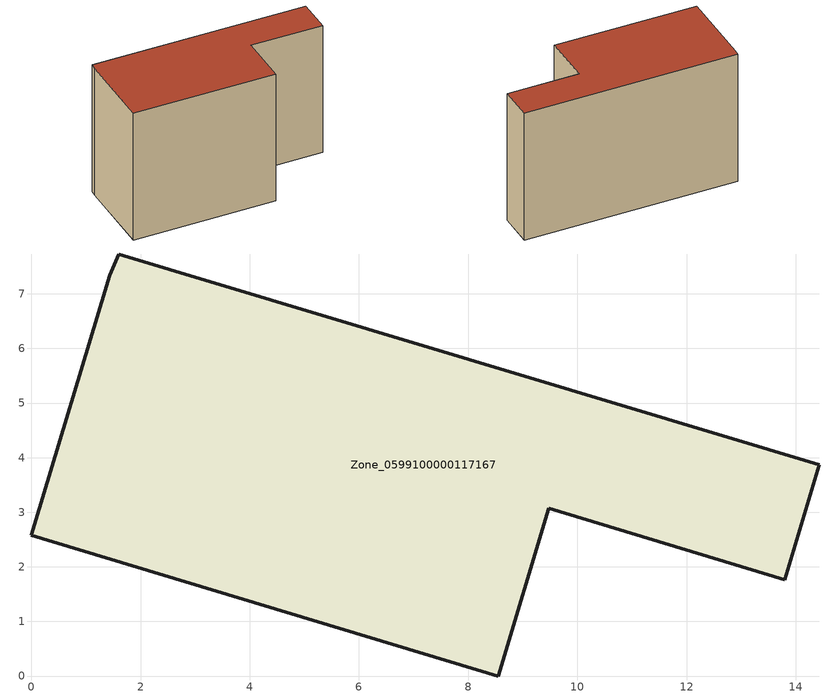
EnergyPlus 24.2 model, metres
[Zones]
Zone_0599100000117167
 floor ground (C_G): 1.6,7.73 14.43,3.87 13.8,1.76 9.48,3.07 8.55,0 0,2.58 1.44,7.34 z0
 wall outside (C_F): 8.55,0 9.48,3.07 13.8,1.76 14.43,3.87 1.6,7.73 1.44,7.34 0,2.58 8.55,0 z0:8.63
 roof outside (C_R): 1.44,7.34 0,2.58 8.55,0 9.48,3.07 13.8,1.76 14.43,3.87 1.6,7.73 z8.63
[BUILDING]
Pand.0599100000117167: North Axis=0; Terrain=City; Loads Convergence Tolerance Value=0.04; Temperature Convergence Tolerance Value=0.4; Solar Distribution=FullExterior; Maximum Number of Warmup Days=25; Minimum Number of Warmup Days=1
[Site:Location]
Rotterdam.The.Hague.AP_ZH_NLD Design_Conditions: Latitude=51.96; Longitude=4.45; Time Zone=1; Elevation=-4.5
[SITE:GROUNDTEMPERATURE:BUILDINGSURFACE]
18, 18, 18, 18, 18, 18, 18, 18, 18, 18, 18, 18
[MATERIAL] Thermal Absorptance=0.9; Solar Absorptance=0.7; Visible Absorptance=0.7
Name | Roughness | Thickness | Conductivity | Density | Specific Heat
G.TI.1975-1991 | MediumSmooth | 0.15 | 0.288461 | 540 | 1210
F.TI.1975-1991 | Rough | 0.3 | 0.230769 | 1920 | 840
R.TI.1975-1991 | MediumRough | 0.2 | 0.153846 | 1500 | 1000
[CONSTRUCTION]
C_G: G.TI.1975-1991
C_F: F.TI.1975-1991
C_R: R.TI.1975-1991
[ZONE]
Zone_0599100000117167: Type=1; Multiplier=1; Ceiling Height=Autocalculate; Volume=Autocalculate; Floor Area=autocalculate; Part of Total Floor Area=Yes
[ZONEINFILTRATION:DESIGNFLOWRATE]
Infil_Zone_0599100000117167: Zone or ZoneList or Space or SpaceList=Zone_0599100000117167; Schedule=AlwaysOn; Design Flow Rate Calculation Method=Flow/Area; Flow Rate per Floor Area=0.003; Constant Term Coefficient=1; Temperature Term Coefficient=0; Velocity Term Coefficient=0; Velocity Squared Term Coefficient=0
[HVACTEMPLATE:ZONE:IDEALLOADSAIRSYSTEM]
Zone_0599100000117167: Maximum Heating Supply Air Temperature=50; Minimum Cooling Supply Air Temperature=13; Maximum Heating Supply Air Humidity Ratio=0.0156; Minimum Cooling Supply Air Humidity Ratio=0.0077; Heating Limit=NoLimit; Cooling Limit=NoLimit; Dehumidification Control Type=ConstantSensibleHeatRatio; Cooling Sensible Heat Ratio=0.7; Dehumidification Setpoint=60; Humidification Control Type=None; Humidification Setpoint=30; Outdoor Air Method=None; Outdoor Air Flow Rate per Person=0.00944; Outdoor Air Flow Rate per Zone Floor Area=0; Outdoor Air Flow Rate per Zone=0; Demand Controlled Ventilation Type=None; Outdoor Air Economizer Type=NoEconomizer; Heat Recovery Type=None; Sensible Heat Recovery Effectiveness=0.7; Latent Heat Recovery Effectiveness=0.65
[ZONECONTROL:THERMOSTAT]
ThermostatControl_Zone_0599100000117167: Zone or ZoneList=Zone_0599100000117167; Control Type Schedule=DualSetpointControlType; Control 1=Thermostat_Zone_0599100000117167; Temperature Difference Between Cutout And Setpoint=0
[THERMOSTATSETPOINT:DUALSETPOINT]
Thermostat_Zone_0599100000117167: Heating Setpoint Temperature Schedule=HeatingSetpoint_Zone_0599100000117167; Cooling Setpoint Temperature Schedule=CoolingSetpoint_Zone_0599100000117167
[SCHEDULE:COMPACT]
HeatingSetpoint_Zone_0599100000117167: Through: 12/31, For: AllDays, Until: 24:00, 21
CoolingSetpoint_Zone_0599100000117167: Through: 12/31, For: AllDays, Until: 24:00, 24
DualSetpointControlType: Through: 12/31, For: AllDays, Until: 24:00, 4
AlwaysOn: Through: 12/31, For: AllDays, Until: 24:00, 1
